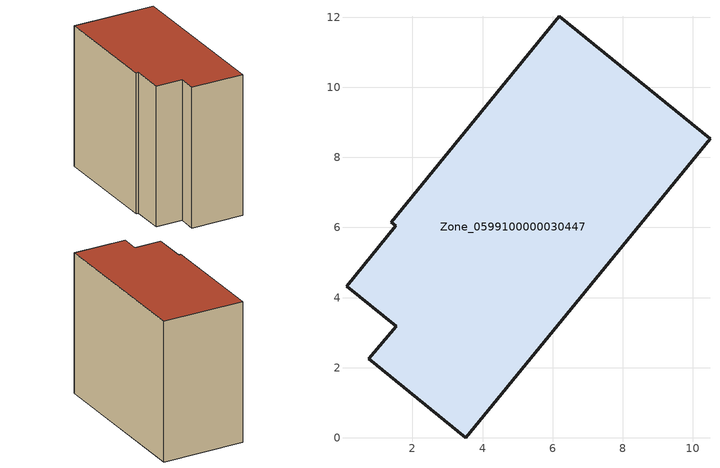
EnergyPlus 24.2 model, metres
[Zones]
Zone_0599100000030447
 floor ground (C_G): 0.12,4.33 1.52,6.05 1.4,6.15 6.19,12.03 10.49,8.53 3.52,0 0.75,2.26 1.54,3.19 z0
 wall outside (C_F): 10.49,8.53 6.19,12.03 1.4,6.15 1.52,6.05 0.12,4.33 1.54,3.19 0.75,2.26 3.52,0 10.49,8.53 z0:9.53
 roof outside (C_R): 1.52,6.05 0.12,4.33 1.54,3.19 0.75,2.26 3.52,0 10.49,8.53 6.19,12.03 1.4,6.15 z9.53
[BUILDING]
Pand.0599100000030447: North Axis=0; Terrain=City; Loads Convergence Tolerance Value=0.04; Temperature Convergence Tolerance Value=0.4; Solar Distribution=FullExterior; Maximum Number of Warmup Days=25; Minimum Number of Warmup Days=1
[Site:Location]
Rotterdam.The.Hague.AP_ZH_NLD Design_Conditions: Latitude=51.96; Longitude=4.45; Time Zone=1; Elevation=-4.5
[SITE:GROUNDTEMPERATURE:BUILDINGSURFACE]
18, 18, 18, 18, 18, 18, 18, 18, 18, 18, 18, 18
[MATERIAL] Thermal Absorptance=0.9; Solar Absorptance=0.7; Visible Absorptance=0.7
Name | Roughness | Thickness | Conductivity | Density | Specific Heat
G.TC.1946 | MediumSmooth | 0.15 | 1 | 540 | 1210
F.TC.1946 | Rough | 0.3 | 0.857143 | 1920 | 840
R.TC.1946 | MediumRough | 0.2 | 0.909091 | 1500 | 1000
[CONSTRUCTION]
C_G: G.TC.1946
C_F: F.TC.1946
C_R: R.TC.1946
[ZONE]
Zone_0599100000030447: Type=1; Multiplier=1; Ceiling Height=Autocalculate; Volume=Autocalculate; Floor Area=autocalculate; Part of Total Floor Area=Yes
[ZONEINFILTRATION:DESIGNFLOWRATE]
Infil_Zone_0599100000030447: Zone or ZoneList or Space or SpaceList=Zone_0599100000030447; Schedule=AlwaysOn; Design Flow Rate Calculation Method=Flow/Area; Flow Rate per Floor Area=0.003; Constant Term Coefficient=1; Temperature Term Coefficient=0; Velocity Term Coefficient=0; Velocity Squared Term Coefficient=0
[HVACTEMPLATE:ZONE:IDEALLOADSAIRSYSTEM]
Zone_0599100000030447: Maximum Heating Supply Air Temperature=50; Minimum Cooling Supply Air Temperature=13; Maximum Heating Supply Air Humidity Ratio=0.0156; Minimum Cooling Supply Air Humidity Ratio=0.0077; Heating Limit=NoLimit; Cooling Limit=NoLimit; Dehumidification Control Type=ConstantSensibleHeatRatio; Cooling Sensible Heat Ratio=0.7; Dehumidification Setpoint=60; Humidification Control Type=None; Humidification Setpoint=30; Outdoor Air Method=None; Outdoor Air Flow Rate per Person=0.00944; Outdoor Air Flow Rate per Zone Floor Area=0; Outdoor Air Flow Rate per Zone=0; Demand Controlled Ventilation Type=None; Outdoor Air Economizer Type=NoEconomizer; Heat Recovery Type=None; Sensible Heat Recovery Effectiveness=0.7; Latent Heat Recovery Effectiveness=0.65
[ZONECONTROL:THERMOSTAT]
ThermostatControl_Zone_0599100000030447: Zone or ZoneList=Zone_0599100000030447; Control Type Schedule=DualSetpointControlType; Control 1=Thermostat_Zone_0599100000030447; Temperature Difference Between Cutout And Setpoint=0
[THERMOSTATSETPOINT:DUALSETPOINT]
Thermostat_Zone_0599100000030447: Heating Setpoint Temperature Schedule=HeatingSetpoint_Zone_0599100000030447; Cooling Setpoint Temperature Schedule=CoolingSetpoint_Zone_0599100000030447
[SCHEDULE:COMPACT]
HeatingSetpoint_Zone_0599100000030447: Through: 12/31, For: AllDays, Until: 24:00, 21
CoolingSetpoint_Zone_0599100000030447: Through: 12/31, For: AllDays, Until: 24:00, 24
DualSetpointControlType: Through: 12/31, For: AllDays, Until: 24:00, 4
AlwaysOn: Through: 12/31, For: AllDays, Until: 24:00, 1
